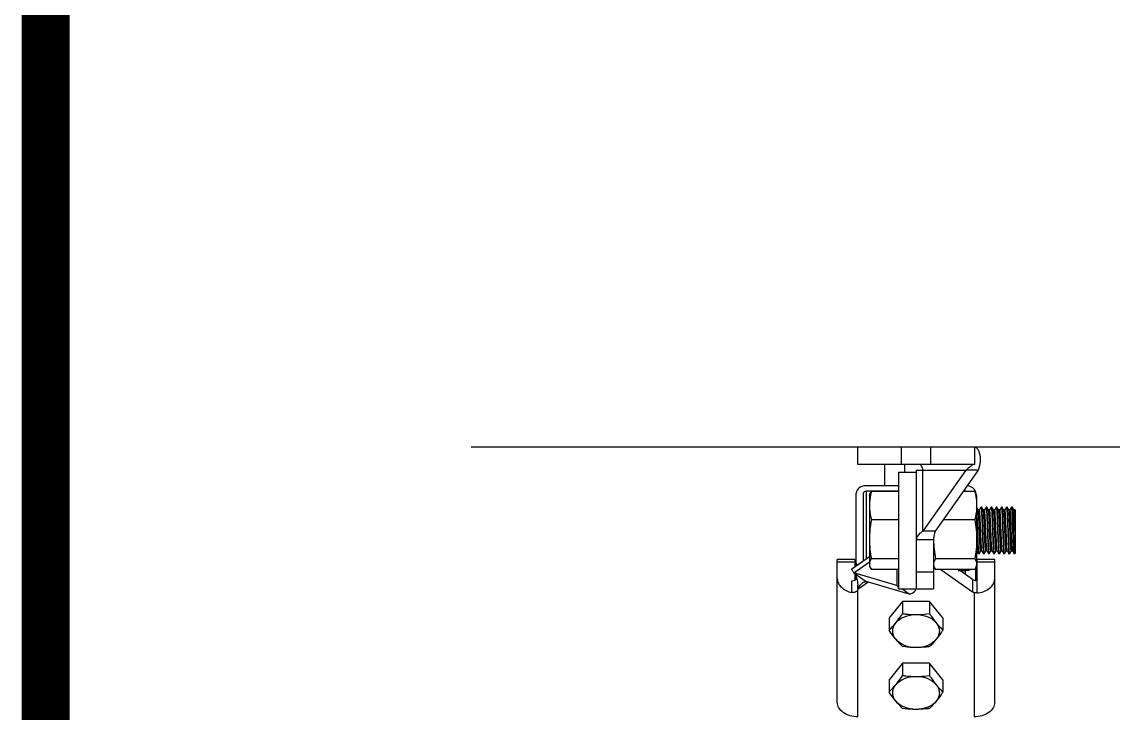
# Model space of a CAD drawing. Extents: x -427546 to -314919, y 698702 to 968782.
# Drawn here: x -421385 to -418666, y 904678 to 906398 of the extents above; entities that cross this region are included whole.
import ezdxf

# ---------------------------------------------------------------- set-up
doc = ezdxf.new("R2010")
doc.units = 0
doc.header["$LTSCALE"] = 1000
doc.header["$MEASUREMENT"] = 0
doc.layers.get('0').update_dxf_attribs({"linetype": 'CONTINUOUS'})
doc.layers.add('BZ', color=2, linetype='CONTINUOUS')
doc.layers.add('图框', color=66, linetype='CONTINUOUS')

msp = doc.modelspace()

# ---------------------------------------------------------------- linework, layer by layer
at = {"linetype": 'CONTINUOUS'}
for p, q in [((-419302.7, 905296.8), (-419302.7, 905340.4)), ((-419302.7, 905340.4), (-419012.3, 905340.4)), ((-419193.8, 905296.8), (-419193.8, 905340.4)), ((-419121.2, 905340.4), (-419121.2, 905296.8)), ((-419012.3, 905340.4), (-419012.3, 905296.8)), ((-419012.3, 905296.8), (-419302.7, 905296.8)), ((-419236.4, 905296.8), (-419236.4, 905243.6)), ((-419186.1, 905296.8), (-419186.1, 905277.8)), ((-419157.5, 905282.3), (-419157.5, 904987.4)), ((-419157.5, 905282.3), (-419033.6, 905282.3)), ((-419033.6, 905282.3), (-419140.5, 905131.1)), ((-419140.5, 905131.1), (-419140.5, 905282.3)), ((-419002.8, 905282.3), (-419109.7, 905131.1)), ((-419002.8, 905282.3), (-419033.6, 905282.3)), ((-419201.1, 905277.8), (-419201.1, 904987.4)), ((-419201.1, 905277.8), (-419157.5, 905277.8)), ((-419306.4, 905044.5), (-419306.4, 905225.6)), ((-419288.2, 905057.3), (-419288.2, 905225.6)), ((-419201.1, 905243.6), (-419281, 905243.6)), ((-419281, 905062.4), (-419281, 905230.8)), ((-419281, 905230.8), (-419201.1, 905230.8)), ((-419201.1, 905229.8), (-419268.8, 905229.8)), ((-419011.4, 905229.8), (-419039.9, 905229.8)), ((-419039.2, 905230.8), (-419034.1, 905230.8)), ((-419034.1, 905229.8), (-419034.1, 905230.8)), ((-419273.7, 905219.7), (-419272.5, 905222.9)), ((-419273.7, 905219.7), (-419273.7, 905045.5)), ((-419007.7, 905222.9), (-419006.5, 905219.7)), ((-419006.5, 905219.7), (-419006.5, 905045.5)), ((-419002.8, 905183.8), (-419006.5, 905190.3)), ((-419002.7, 905183.7), (-419002.8, 905183.8)), ((-418999.7, 905183.8), (-419002.8, 905183.8)), ((-419002.6, 905183.4), (-419002.7, 905183.7)), ((-418995.8, 905190.6), (-418999.8, 905183.8)), ((-418995.8, 905190.6), (-418995.7, 905190.7)), ((-418994.1, 905190.7), (-418995.7, 905190.7)), ((-418994, 905190.6), (-418994.1, 905190.7)), ((-418990.1, 905183.8), (-418994, 905190.6)), ((-418990, 905183.7), (-418990.1, 905183.8)), ((-418987, 905183.8), (-418990.1, 905183.8)), ((-418983.1, 905190.6), (-418987.1, 905183.8)), ((-418983.1, 905190.6), (-418983, 905190.7)), ((-418981.4, 905190.7), (-418983, 905190.7)), ((-418981.3, 905190.6), (-418981.4, 905190.7)), ((-418977.4, 905183.8), (-418981.3, 905190.6)), ((-418977.3, 905183.7), (-418977.4, 905183.8)), ((-418974.3, 905183.8), (-418977.4, 905183.8)), ((-418970.4, 905190.6), (-418974.3, 905183.8)), ((-418970.4, 905190.6), (-418970.3, 905190.7)), ((-418968.7, 905190.7), (-418970.3, 905190.7)), ((-418968.6, 905190.6), (-418968.7, 905190.7)), ((-418964.7, 905183.8), (-418968.6, 905190.6)), ((-418964.6, 905183.7), (-418964.7, 905183.8)), ((-418961.6, 905183.8), (-418964.7, 905183.8)), ((-418964.6, 905183.6), (-418964.6, 905183.7)), ((-418957.7, 905190.6), (-418961.6, 905183.8)), ((-418957.7, 905190.6), (-418957.6, 905190.7)), ((-418956, 905190.7), (-418957.6, 905190.7)), ((-418955.9, 905190.6), (-418956, 905190.7)), ((-418952, 905183.8), (-418955.9, 905190.6)), ((-418951.9, 905183.7), (-418952, 905183.8)), ((-418948.9, 905183.8), (-418952, 905183.8)), ((-418945, 905190.6), (-418948.9, 905183.8)), ((-418945, 905190.6), (-418944.9, 905190.7)), ((-418943.3, 905190.7), (-418944.9, 905190.7)), ((-418943.2, 905190.6), (-418943.3, 905190.7)), ((-418939.3, 905183.8), (-418943.2, 905190.6)), ((-418939.2, 905183.7), (-418939.3, 905183.8)), ((-418936.2, 905183.8), (-418939.3, 905183.8)), ((-418932.3, 905190.6), (-418936.2, 905183.8)), ((-418932.3, 905190.6), (-418932.2, 905190.7)), ((-418930.6, 905190.7), (-418932.2, 905190.7)), ((-418930.5, 905190.6), (-418930.6, 905190.7)), ((-418926.6, 905183.8), (-418930.5, 905190.6)), ((-418926.5, 905183.7), (-418926.6, 905183.8)), ((-418923.5, 905183.8), (-418926.6, 905183.8)), ((-418919.6, 905190.6), (-418923.5, 905183.8)), ((-418919.5, 905190.7), (-418919.6, 905190.6)), ((-418917.9, 905190.7), (-418919.5, 905190.7)), ((-418917.9, 905190.7), (-418917.8, 905190.6)), ((-418913.9, 905183.8), (-418917.8, 905190.6)), ((-418917.8, 905190.6), (-418917.7, 905190.5)), ((-418913.8, 905183.7), (-418913.9, 905183.8)), ((-418910.8, 905183.8), (-418913.9, 905183.8)), ((-418910.7, 905184), (-418910.8, 905183.8)), ((-418910.7, 905183.8), (-418910.8, 905183.8)), ((-418910.7, 905184), (-418910.7, 905075.9)), ((-419201.1, 905158.6), (-419268.8, 905158.6)), ((-419011.4, 905158.6), (-419090.2, 905158.6)), ((-419109.7, 905131.1), (-419140.5, 905131.1)), ((-419114, 905108.8), (-419157.5, 905108.8)), ((-419114, 905108.8), (-419114, 904987.4)), ((-419317.1, 905036.9), (-419273.7, 905067.6)), ((-419006.5, 905081.4), (-419006.1, 905081.4)), ((-419006.2, 905081.5), (-419006.1, 905081.4)), ((-419006.1, 905081.4), (-419002.2, 905074.6)), ((-419002.2, 905074.6), (-419002.1, 905074.5)), ((-419000.5, 905074.5), (-419002.1, 905074.5)), ((-419000.4, 905074.6), (-419000.5, 905074.5)), ((-419000.4, 905074.6), (-418996.5, 905081.4)), ((-418996.5, 905081.4), (-418993.4, 905081.4)), ((-418993.5, 905081.5), (-418993.6, 905081.7)), ((-418993.5, 905081.5), (-418993.4, 905081.4)), ((-418993.4, 905081.4), (-418989.5, 905074.6)), ((-418989.5, 905074.6), (-418989.4, 905074.5)), ((-418987.8, 905074.5), (-418989.4, 905074.5)), ((-418987.7, 905074.6), (-418987.8, 905074.5)), ((-418987.7, 905074.6), (-418983.8, 905081.4)), ((-418983.8, 905081.4), (-418980.7, 905081.4)), ((-418980.8, 905081.5), (-418980.7, 905081.4)), ((-418980.7, 905081.4), (-418976.8, 905074.6)), ((-418976.8, 905074.6), (-418976.7, 905074.5)), ((-418975.1, 905074.5), (-418976.7, 905074.5)), ((-418975, 905074.6), (-418975.1, 905074.5)), ((-418975, 905074.6), (-418971.1, 905081.4)), ((-418971.1, 905081.4), (-418968, 905081.4)), ((-418968.1, 905081.5), (-418968, 905081.4)), ((-418968, 905081.4), (-418964.1, 905074.6)), ((-418964.1, 905074.6), (-418964, 905074.5)), ((-418962.4, 905074.5), (-418964, 905074.5)), ((-418962.3, 905074.6), (-418962.4, 905074.5)), ((-418962.3, 905074.6), (-418958.4, 905081.4)), ((-418958.4, 905081.4), (-418955.3, 905081.4)), ((-418955.4, 905081.5), (-418955.3, 905081.4)), ((-418955.3, 905081.4), (-418951.4, 905074.6)), ((-418951.4, 905074.6), (-418951.3, 905074.5)), ((-418949.7, 905074.5), (-418951.3, 905074.5)), ((-418949.5, 905074.6), (-418949.7, 905074.5)), ((-418949.5, 905074.6), (-418945.7, 905081.4)), ((-418945.7, 905081.4), (-418942.6, 905081.4)), ((-418942.7, 905081.5), (-418942.6, 905081.4)), ((-418942.6, 905081.4), (-418938.7, 905074.6)), ((-418938.7, 905074.6), (-418938.5, 905074.5)), ((-418937, 905074.5), (-418938.5, 905074.5)), ((-418936.8, 905074.6), (-418937, 905074.5)), ((-418936.8, 905074.6), (-418933, 905081.4)), ((-418933, 905081.4), (-418929.9, 905081.4)), ((-418930, 905081.5), (-418930.3, 905083.1)), ((-418930, 905081.5), (-418929.9, 905081.4)), ((-418929.9, 905081.4), (-418926, 905074.6)), ((-418926, 905074.6), (-418925.8, 905074.5)), ((-418924.3, 905074.5), (-418925.8, 905074.5)), ((-418924.1, 905074.6), (-418924.3, 905074.5)), ((-418924.1, 905074.6), (-418920.2, 905081.4)), ((-418920.3, 905081.4), (-418917.2, 905081.4)), ((-418917.3, 905081.5), (-418917.2, 905081.4)), ((-418917.2, 905081.4), (-418913.3, 905074.6)), ((-418911.6, 905074.5), (-418913.1, 905074.5)), ((-418911.6, 905074.5), (-418911.4, 905074.6)), ((-418911.4, 905074.6), (-418910.7, 905075.9)), ((-419353.6, 904704.6), (-419353.6, 905060)), ((-419310, 905060), (-419353.6, 905060)), ((-419310, 905053.7), (-419353.6, 905053.7)), ((-419312.3, 905027.2), (-419273.7, 905054.5)), ((-419310, 905060), (-419310, 905041.9)), ((-419273.7, 905045.5), (-419272.5, 905042.3)), ((-419201.1, 905061.5), (-419268.8, 905061.5)), ((-419201.1, 905035.4), (-419268.8, 905035.4)), ((-419205.4, 905035.4), (-419205.4, 904995.9)), ((-419114, 905045.5), (-419112.8, 905042.3)), ((-419011.4, 905061.5), (-419109.1, 905061.5)), ((-419011.4, 905035.4), (-419109.1, 905035.4)), ((-419095.5, 905035.4), (-419016.6, 904979.7)), ((-419016.6, 905010.5), (-419051.9, 905035.4)), ((-419008.7, 905008.4), (-419008.7, 905040)), ((-419007.7, 905042.3), (-419006.5, 905045.5)), ((-419005.1, 905012.6), (-419005.1, 905060)), ((-418961.5, 905060), (-419005.1, 905060)), ((-418961.5, 905053.7), (-419005.1, 905053.7)), ((-418961.5, 904704.6), (-418961.5, 905060)), ((-419312.3, 905027.2), (-419281.5, 905005.5)), ((-419205.4, 904995.9), (-419312.3, 905027.2)), ((-419310, 905025.6), (-419310, 905012.6)), ((-419309.7, 905025.4), (-419308.6, 905023.1)), ((-419308.6, 905023.1), (-419306.4, 905017.3)), ((-419306.4, 905011), (-419306.4, 905017.4)), ((-419306.4, 905017.3), (-419304.4, 905010.1)), ((-419304.4, 905010.1), (-419303.1, 905001.9)), ((-419157.5, 905029.9), (-419114, 905029.9)), ((-419052.3, 905033.1), (-419034.1, 905033.1)), ((-419034.1, 905022.9), (-419034.1, 905033.1)), ((-419016.6, 905010.5), (-419016.6, 904979.7)), ((-419006.3, 905009.7), (-419006.3, 904976.9)), ((-419317.2, 904978.1), (-419317.2, 905007.5)), ((-419303.1, 905001.9), (-419302.8, 904996)), ((-419302.8, 904986.2), (-419277.2, 905004.2)), ((-419302.8, 904668.6), (-419302.8, 904996)), ((-419174.6, 904974.1), (-419281.5, 905005.5)), ((-419201.1, 904987.4), (-419114, 904987.4)), ((-419174.6, 904974.1), (-419193.3, 904987.4)), ((-419191.1, 904956.1), (-419224.6, 904915)), ((-419191.1, 904956.1), (-419191.1, 904925.6)), ((-419124, 904956.1), (-419191.1, 904956.1)), ((-419124, 904956.1), (-419124, 904925.6)), ((-419090.5, 904915), (-419124, 904956.1)), ((-419012.4, 904977.6), (-419012.4, 904668.6)), ((-419224.6, 904915), (-419224.6, 904884.5)), ((-419090.5, 904915), (-419090.5, 904884.5)), ((-419191.1, 904802.1), (-419224.6, 904761)), ((-419191.1, 904802.1), (-419191.1, 904771.6)), ((-419124, 904802.1), (-419191.1, 904802.1)), ((-419124, 904802.1), (-419124, 904771.6)), ((-419090.5, 904761), (-419124, 904802.1)), ((-419224.6, 904761), (-419224.6, 904730.5)), ((-419090.5, 904761), (-419090.5, 904730.5))]:
    msp.add_line(p, q, dxfattribs=at)
for centre, radius, start, end in [((-419022.6, 905225.4), 13.9, 17.8946, 22.1691), ((-419258, 905067.8), 67.7, 215.5714, 216.7651), ((-419316, 905023.6), 16, 292.244, 297.8329), ((-419315.6, 905022.8), 15, 297.8753, 299.7704), ((-419370, 905035.1), 209.3, 313.9914, 320.7735), ((-419045.7, 904994), 209.3, 219.2265, 226.0086), ((-419370, 904881.1), 209.3, 313.9914, 320.7735), ((-419045.7, 904840), 209.3, 219.2265, 226.0086)]:
    msp.add_arc(centre, radius, start, end, dxfattribs=at)
for points, knots in [([(-419012.3, 905340.4), (-419005.1, 905340.4), (-418999.1, 905327), (-418997.7, 905314.3), (-418997.9, 905300.2), (-419000.3, 905289.5), (-419002.8, 905282.3)], [0, 0, 0, 0, 0.34128, 0.481725, 0.640517, 1, 1, 1, 1]), ([(-419140.5, 905282.3), (-419140.5, 905285.9), (-419141.9, 905292.5), (-419148, 905296.8), (-419150.8, 905296.8)], [0, 0, 0, 0, 0.55976, 1, 1, 1, 1]), ([(-419024.3, 905289.7), (-419025, 905289.1), (-419028, 905286.6), (-419031.1, 905284.1), (-419033.6, 905282.3)], [0, 0, 0, 0, 0.226541, 1, 1, 1, 1]), ([(-419012.3, 905296.8), (-419014.2, 905296.8), (-419018.7, 905294.6), (-419022.1, 905291.5), (-419024.3, 905289.7)], [0, 0, 0, 0, 0.400704, 1, 1, 1, 1]), ([(-419281, 905243.6), (-419287.2, 905243.6), (-419298.8, 905241.2), (-419306.4, 905230.5), (-419306.4, 905225.6)], [0, 0, 0, 0, 0.559767, 1, 1, 1, 1]), ([(-419268.8, 905229.8), (-419269.6, 905226.9), (-419272.3, 905215.2), (-419273.7, 905203.2), (-419273.7, 905194.2)], [0, 0, 0, 0, 0.252048, 1, 1, 1, 1]), ([(-419272.6, 905222.8), (-419272.4, 905223.4), (-419271.4, 905225.9), (-419270, 905228.1), (-419268.8, 905229.8)], [0, 0, 0, 0, 0.238306, 1, 1, 1, 1]), ([(-419009.7, 905230.6), (-419010.4, 905232.3), (-419015.1, 905239.4), (-419023.9, 905242.7), (-419030.4, 905243.4)], [0, 0, 0, 0, 0.221061, 1, 1, 1, 1]), ([(-419007.7, 905222.8), (-419007.9, 905223.4), (-419008.9, 905225.9), (-419010.3, 905228.1), (-419011.4, 905229.8)], [0, 0, 0, 0, 0.238306, 1, 1, 1, 1]), ([(-419011.4, 905229.8), (-419009.9, 905223.9), (-419007.5, 905212.2), (-419006.5, 905200.2), (-419006.5, 905194.2)], [0, 0, 0, 0, 0.502209, 1, 1, 1, 1]), ([(-419008.7, 905225.6), (-419008.7, 905226.3), (-419008.8, 905227.7), (-419009.2, 905229), (-419009.4, 905229.6)], [0, 0, 0, 0, 0.496614, 1, 1, 1, 1]), ([(-419273.7, 905194.2), (-419273.7, 905191.2), (-419273.3, 905179.2), (-419271, 905167.4), (-419268.8, 905158.6)], [0, 0, 0, 0, 0.248826, 1, 1, 1, 1]), ([(-419006.5, 905194.2), (-419006.5, 905188.2), (-419007.5, 905176.2), (-419009.9, 905164.5), (-419011.4, 905158.6)], [0, 0, 0, 0, 0.497791, 1, 1, 1, 1]), ([(-419002.1, 905091.5), (-419002.5, 905100.7), (-419003.1, 905115.3), (-419003.7, 905135), (-419004.3, 905150.3), (-419004.8, 905164.3), (-419005.3, 905175.9), (-419005.8, 905183.6), (-419006.2, 905188), (-419006.4, 905189.5), (-419006.5, 905190)], [0, 0, 0, 0, 0.280313, 0.441626, 0.601058, 0.746568, 0.867171, 0.953784, 0.982215, 1, 1, 1, 1]), ([(-418996.5, 905081.4), (-418996.6, 905081.4), (-418996.8, 905081.8), (-418996.9, 905082.5), (-418997.1, 905083.6), (-418997.3, 905085.2), (-418997.5, 905087.2), (-418997.8, 905090.6), (-418998.1, 905095.8), (-418998.5, 905103), (-418998.8, 905111.2), (-418999.2, 905120.2), (-418999.6, 905129.7), (-419000, 905139.2), (-419000.3, 905148.5), (-419000.7, 905157.3), (-419001.1, 905165.1), (-419001.5, 905171.8), (-419001.8, 905177.1), (-419002.2, 905180.8), (-419002.4, 905182.8), (-419002.6, 905183.4)], [0, 0, 0, 0, 0.002911, 0.009851, 0.021077, 0.036552, 0.056152, 0.079719, 0.137881, 0.208992, 0.29053, 0.379595, 0.473019, 0.567477, 0.659607, 0.74613, 0.82397, 0.89036, 0.94295, 0.979899, 1, 1, 1, 1]), ([(-418993.6, 905081.7), (-418993.8, 905082.3), (-418994, 905084.2), (-418994.4, 905087.8), (-418994.7, 905093), (-418995.1, 905099.6), (-418995.5, 905107.5), (-418995.9, 905116.2), (-418996.2, 905125.6), (-418996.6, 905135.2), (-418997, 905144.6), (-418997.4, 905153.7), (-418997.8, 905162), (-418998.1, 905169.3), (-418998.5, 905174.5), (-418998.7, 905178), (-418998.9, 905180), (-418999.1, 905181.6), (-418999.3, 905182.8), (-418999.4, 905183.4), (-418999.6, 905183.8), (-418999.7, 905183.8)], [0, 0, 0, 0, 0.018814, 0.054691, 0.106467, 0.172314, 0.249877, 0.336373, 0.428694, 0.52352, 0.617441, 0.707082, 0.789219, 0.860904, 0.919566, 0.943342, 0.96312, 0.978736, 0.990065, 0.997067, 1, 1, 1, 1]), ([(-418995.7, 905190.7), (-418995.6, 905190.7), (-418995.5, 905190.4), (-418995.4, 905190), (-418995.2, 905189.2), (-418995, 905187.5), (-418994.8, 905184.7), (-418994.5, 905180.6), (-418994.2, 905175.3), (-418993.9, 905169.2), (-418993.6, 905162.3), (-418993.2, 905151.9), (-418992.7, 905138.1), (-418992.2, 905121.6), (-418991.6, 905106), (-418991.2, 905096.1), (-418991, 905091.5)], [0, 0, 0, 0, 0.00218, 0.007156, 0.015174, 0.026244, 0.057342, 0.099842, 0.152844, 0.215209, 0.285592, 0.362474, 0.528996, 0.700446, 0.862075, 1, 1, 1, 1]), ([(-418989.4, 905091.5), (-418989.6, 905096), (-418990, 905105.6), (-418990.6, 905120.7), (-418991.1, 905136.9), (-418991.7, 905152.6), (-418992.1, 905165), (-418992.5, 905173.7), (-418992.8, 905179.1), (-418993.1, 905183.5), (-418993.4, 905186.9), (-418993.7, 905189.1), (-418993.8, 905190.3), (-418994, 905190.6)], [0, 0, 0, 0, 0.134252, 0.291372, 0.458537, 0.622096, 0.768683, 0.831794, 0.886343, 0.931217, 0.965509, 0.98855, 1, 1, 1, 1]), ([(-418983.8, 905081.4), (-418983.9, 905081.4), (-418984.1, 905081.8), (-418984.2, 905082.5), (-418984.4, 905083.7), (-418984.6, 905085.3), (-418984.8, 905087.4), (-418985.1, 905090.9), (-418985.4, 905096.3), (-418985.8, 905103.6), (-418986.2, 905112.1), (-418986.5, 905121.3), (-418986.9, 905130.9), (-418987.3, 905140.6), (-418987.7, 905149.9), (-418988.1, 905158.7), (-418988.5, 905166.5), (-418988.8, 905173), (-418989.2, 905178.1), (-418989.5, 905181.3), (-418989.8, 905183), (-418989.9, 905183.5), (-418990, 905183.7)], [0, 0, 0, 0, 0.002979, 0.01011, 0.021658, 0.037569, 0.057721, 0.081935, 0.141647, 0.214533, 0.297928, 0.388772, 0.483731, 0.57932, 0.672029, 0.758454, 0.835426, 0.900125, 0.95019, 0.983823, 0.99411, 1, 1, 1, 1]), ([(-418980.8, 905081.5), (-418980.9, 905081.7), (-418981, 905082.3), (-418981.3, 905083.9), (-418981.6, 905087.1), (-418982, 905092.2), (-418982.4, 905098.7), (-418982.7, 905106.5), (-418983.1, 905115.3), (-418983.5, 905124.7), (-418983.9, 905134.3), (-418984.3, 905144), (-418984.7, 905153.1), (-418985, 905161.6), (-418985.4, 905169), (-418985.7, 905174.3), (-418986, 905177.9), (-418986.2, 905179.9), (-418986.4, 905181.5), (-418986.6, 905182.7), (-418986.7, 905183.4), (-418986.9, 905183.8), (-418987, 905183.8)], [0, 0, 0, 0, 0.005873, 0.016149, 0.049758, 0.099805, 0.164491, 0.241456, 0.327881, 0.420594, 0.516191, 0.611162, 0.702019, 0.785427, 0.858327, 0.918049, 0.942268, 0.962424, 0.978339, 0.989888, 0.997021, 1, 1, 1, 1]), ([(-418983, 905190.7), (-418982.9, 905190.7), (-418982.8, 905190.4), (-418982.7, 905190), (-418982.5, 905189.2), (-418982.3, 905187.5), (-418982.1, 905184.7), (-418981.8, 905180.6), (-418981.5, 905175.3), (-418981.2, 905169.2), (-418980.9, 905162.3), (-418980.5, 905151.9), (-418980, 905138.1), (-418979.5, 905121.6), (-418978.9, 905106), (-418978.5, 905096.1), (-418978.3, 905091.5)], [0, 0, 0, 0, 0.002174, 0.007143, 0.015154, 0.026218, 0.057307, 0.099799, 0.152794, 0.215155, 0.285537, 0.362422, 0.52895, 0.70041, 0.86206, 1, 1, 1, 1]), ([(-418976.7, 905091.5), (-418976.9, 905096), (-418977.3, 905105.6), (-418977.8, 905120.7), (-418978.4, 905136.9), (-418979, 905152.6), (-418979.4, 905165), (-418979.8, 905173.7), (-418980.1, 905179.1), (-418980.4, 905183.5), (-418980.7, 905186.9), (-418981, 905189.1), (-418981.1, 905190.3), (-418981.3, 905190.6)], [0, 0, 0, 0, 0.134248, 0.291362, 0.458527, 0.622086, 0.768676, 0.831791, 0.886342, 0.931217, 0.965509, 0.988549, 1, 1, 1, 1]), ([(-418971.1, 905081.4), (-418971.2, 905081.4), (-418971.4, 905081.8), (-418971.5, 905082.5), (-418971.7, 905083.7), (-418971.9, 905085.3), (-418972.1, 905087.4), (-418972.4, 905090.9), (-418972.7, 905096.3), (-418973.1, 905103.6), (-418973.5, 905112.1), (-418973.8, 905121.3), (-418974.2, 905130.9), (-418974.6, 905140.6), (-418975, 905149.9), (-418975.4, 905158.7), (-418975.7, 905166.5), (-418976.1, 905173), (-418976.5, 905178.1), (-418976.8, 905181.3), (-418977.1, 905183), (-418977.2, 905183.5), (-418977.3, 905183.7)], [0, 0, 0, 0, 0.002978, 0.01011, 0.021657, 0.037569, 0.057721, 0.081935, 0.141646, 0.214533, 0.297927, 0.388772, 0.483732, 0.579321, 0.67203, 0.758455, 0.835427, 0.900125, 0.95019, 0.983823, 0.994113, 1, 1, 1, 1]), ([(-418968.1, 905081.5), (-418968.2, 905081.7), (-418968.3, 905082.3), (-418968.6, 905083.9), (-418968.9, 905087.1), (-418969.3, 905092.2), (-418969.7, 905098.7), (-418970, 905106.5), (-418970.4, 905115.3), (-418970.8, 905124.7), (-418971.2, 905134.3), (-418971.6, 905144), (-418971.9, 905153.1), (-418972.3, 905161.6), (-418972.7, 905169), (-418973, 905174.3), (-418973.3, 905177.9), (-418973.5, 905179.9), (-418973.7, 905181.5), (-418973.9, 905182.7), (-418974, 905183.4), (-418974.2, 905183.8), (-418974.3, 905183.8)], [0, 0, 0, 0, 0.005876, 0.016149, 0.049759, 0.099805, 0.164492, 0.241457, 0.327882, 0.420595, 0.516191, 0.611162, 0.702019, 0.785427, 0.858326, 0.918049, 0.942268, 0.962424, 0.978338, 0.989888, 0.99702, 1, 1, 1, 1]), ([(-418970.3, 905190.7), (-418970.2, 905190.7), (-418970.1, 905190.4), (-418970, 905190), (-418969.8, 905189.2), (-418969.6, 905187.5), (-418969.4, 905184.7), (-418969.1, 905180.6), (-418968.8, 905175.3), (-418968.5, 905169.2), (-418968.2, 905162.3), (-418967.8, 905151.9), (-418967.3, 905138.1), (-418966.8, 905121.6), (-418966.2, 905106), (-418965.8, 905096.1), (-418965.5, 905091.5)], [0, 0, 0, 0, 0.002175, 0.007145, 0.015158, 0.026223, 0.057313, 0.099807, 0.152805, 0.215171, 0.285555, 0.36244, 0.528965, 0.700426, 0.862068, 1, 1, 1, 1]), ([(-418964, 905091.5), (-418964.2, 905096), (-418964.6, 905105.6), (-418965.1, 905120.7), (-418965.7, 905136.9), (-418966.3, 905152.6), (-418966.7, 905165), (-418967.1, 905173.7), (-418967.4, 905179.1), (-418967.7, 905183.5), (-418968, 905186.9), (-418968.3, 905189.1), (-418968.4, 905190.3), (-418968.6, 905190.6)], [0, 0, 0, 0, 0.134249, 0.291369, 0.458531, 0.622086, 0.768675, 0.831789, 0.886339, 0.931214, 0.965507, 0.988549, 1, 1, 1, 1]), ([(-418958.4, 905081.4), (-418958.5, 905081.4), (-418958.7, 905081.8), (-418958.8, 905082.5), (-418959, 905083.7), (-418959.2, 905085.2), (-418959.4, 905087.3), (-418959.7, 905090.7), (-418960, 905096), (-418960.4, 905103.3), (-418960.7, 905111.6), (-418961.1, 905120.7), (-418961.5, 905130.2), (-418961.9, 905139.8), (-418962.2, 905149.1), (-418962.6, 905157.9), (-418963, 905165.7), (-418963.4, 905172.3), (-418963.7, 905177.6), (-418964.1, 905181.1), (-418964.3, 905183), (-418964.6, 905183.6)], [0, 0, 0, 0, 0.00294, 0.009963, 0.021326, 0.036989, 0.056826, 0.080671, 0.139499, 0.211374, 0.29371, 0.383542, 0.477628, 0.572576, 0.664959, 0.751445, 0.828916, 0.894583, 0.946089, 0.981611, 1, 1, 1, 1]), ([(-418955.5, 905081.8), (-418955.7, 905082.5), (-418955.9, 905084.4), (-418956.3, 905088.2), (-418956.7, 905093.5), (-418957, 905100.2), (-418957.4, 905108.1), (-418957.8, 905116.8), (-418958.2, 905126.1), (-418958.5, 905135.7), (-418958.9, 905145.1), (-418959.3, 905154.1), (-418959.7, 905162.3), (-418960, 905169.4), (-418960.3, 905174.6), (-418960.6, 905178.1), (-418960.8, 905180.1), (-418961, 905181.6), (-418961.2, 905182.8), (-418961.3, 905183.4), (-418961.5, 905183.8), (-418961.6, 905183.8)], [0, 0, 0, 0, 0.020522, 0.05782, 0.110674, 0.177241, 0.25517, 0.341702, 0.433769, 0.528107, 0.621369, 0.710247, 0.791589, 0.862513, 0.920514, 0.944012, 0.963555, 0.978984, 0.990176, 0.997096, 1, 1, 1, 1]), ([(-418957.6, 905190.7), (-418957.5, 905190.7), (-418957.4, 905190.4), (-418957.3, 905190), (-418957.1, 905189.2), (-418956.9, 905187.5), (-418956.7, 905184.7), (-418956.4, 905180.6), (-418956.1, 905175.3), (-418955.8, 905169.2), (-418955.5, 905162.3), (-418955.1, 905151.9), (-418954.6, 905138.1), (-418954.1, 905121.6), (-418953.5, 905106), (-418953.1, 905096.1), (-418952.8, 905091.5)], [0, 0, 0, 0, 0.002179, 0.007154, 0.015171, 0.02624, 0.057337, 0.099835, 0.152836, 0.215199, 0.285581, 0.362463, 0.528986, 0.700438, 0.862072, 1, 1, 1, 1]), ([(-418951.3, 905091.5), (-418951.5, 905096), (-418951.9, 905105.6), (-418952.4, 905120.7), (-418953, 905136.9), (-418953.5, 905152.6), (-418954, 905165), (-418954.4, 905173.7), (-418954.7, 905179.1), (-418955, 905183.5), (-418955.3, 905186.9), (-418955.6, 905189.1), (-418955.7, 905190.3), (-418955.9, 905190.6)], [0, 0, 0, 0, 0.134251, 0.29137, 0.458536, 0.622096, 0.768683, 0.831794, 0.886344, 0.931218, 0.96551, 0.98855, 1, 1, 1, 1]), ([(-418945.7, 905081.4), (-418945.8, 905081.4), (-418946, 905081.8), (-418946.1, 905082.5), (-418946.3, 905083.7), (-418946.5, 905085.3), (-418946.7, 905087.4), (-418947, 905090.9), (-418947.3, 905096.3), (-418947.7, 905103.6), (-418948.1, 905112.1), (-418948.4, 905121.3), (-418948.8, 905130.9), (-418949.2, 905140.6), (-418949.6, 905149.9), (-418950, 905158.7), (-418950.3, 905166.5), (-418950.7, 905173), (-418951.1, 905178.1), (-418951.4, 905181.3), (-418951.7, 905183), (-418951.8, 905183.5), (-418951.9, 905183.7)], [0, 0, 0, 0, 0.002979, 0.01011, 0.021658, 0.037569, 0.057721, 0.081935, 0.141647, 0.214533, 0.297928, 0.388772, 0.483732, 0.57932, 0.672029, 0.758455, 0.835426, 0.900125, 0.95019, 0.983823, 0.994111, 1, 1, 1, 1]), ([(-418942.7, 905081.5), (-418942.8, 905081.7), (-418942.9, 905082.3), (-418943.2, 905083.9), (-418943.5, 905087.1), (-418943.9, 905092.2), (-418944.3, 905098.7), (-418944.6, 905106.5), (-418945, 905115.3), (-418945.4, 905124.7), (-418945.8, 905134.3), (-418946.2, 905144), (-418946.5, 905153.1), (-418946.9, 905161.6), (-418947.3, 905169), (-418947.6, 905174.3), (-418947.9, 905177.9), (-418948.1, 905179.9), (-418948.3, 905181.5), (-418948.5, 905182.7), (-418948.6, 905183.4), (-418948.8, 905183.8), (-418948.9, 905183.8)], [0, 0, 0, 0, 0.005874, 0.016149, 0.049759, 0.099805, 0.164491, 0.241457, 0.327881, 0.420594, 0.516191, 0.611162, 0.702019, 0.785427, 0.858327, 0.918049, 0.942268, 0.962424, 0.978338, 0.989888, 0.997021, 1, 1, 1, 1]), ([(-418944.9, 905190.7), (-418944.8, 905190.7), (-418944.7, 905190.4), (-418944.6, 905190), (-418944.4, 905189.2), (-418944.2, 905187.5), (-418944, 905184.7), (-418943.7, 905180.6), (-418943.4, 905175.3), (-418943.1, 905169.2), (-418942.8, 905162.3), (-418942.4, 905151.9), (-418941.9, 905138.1), (-418941.3, 905121.6), (-418940.8, 905106), (-418940.4, 905096.1), (-418940.1, 905091.5)], [0, 0, 0, 0, 0.002173, 0.00714, 0.01515, 0.026213, 0.0573, 0.09979, 0.152784, 0.215145, 0.285528, 0.362414, 0.528942, 0.700406, 0.862059, 1, 1, 1, 1]), ([(-418938.6, 905091.5), (-418938.8, 905096), (-418939.2, 905105.6), (-418939.7, 905120.7), (-418940.3, 905136.9), (-418940.8, 905152.6), (-418941.3, 905165), (-418941.7, 905173.7), (-418942, 905179.1), (-418942.3, 905183.5), (-418942.5, 905186.9), (-418942.9, 905189.1), (-418943, 905190.3), (-418943.2, 905190.6)], [0, 0, 0, 0, 0.134247, 0.291362, 0.458526, 0.622082, 0.768672, 0.831787, 0.88634, 0.931215, 0.965508, 0.988549, 1, 1, 1, 1]), ([(-418933.5, 905083.1), (-418933.9, 905085.6), (-418934.4, 905092.3), (-418935, 905104.5), (-418935.7, 905120.1), (-418936.4, 905137.2), (-418936.9, 905151.5), (-418937.4, 905162.1), (-418937.8, 905168.9), (-418938.1, 905174.5), (-418938.4, 905178.9), (-418938.7, 905181.6), (-418939, 905183), (-418939.1, 905183.5), (-418939.2, 905183.7)], [0, 0, 0, 0, 0.074943, 0.200842, 0.362373, 0.539776, 0.711331, 0.788253, 0.85604, 0.912609, 0.95623, 0.985597, 0.994677, 1, 1, 1, 1]), ([(-418930.3, 905083.1), (-418930.7, 905085.7), (-418931.2, 905092.7), (-418931.9, 905105.2), (-418932.6, 905121.3), (-418933.1, 905136.1), (-418933.6, 905148), (-418934, 905156.4), (-418934.3, 905164), (-418934.7, 905170.6), (-418935, 905176), (-418935.3, 905179.7), (-418935.6, 905181.8), (-418935.8, 905182.9), (-418935.9, 905183.4), (-418936.1, 905183.8), (-418936.2, 905183.8)], [0, 0, 0, 0, 0.077318, 0.207666, 0.3744, 0.556123, 0.645307, 0.729501, 0.805982, 0.872279, 0.926255, 0.966184, 0.980475, 0.990844, 0.997262, 1, 1, 1, 1]), ([(-418932.2, 905190.7), (-418932.1, 905190.7), (-418932, 905190.4), (-418931.9, 905190), (-418931.7, 905189.2), (-418931.5, 905187.5), (-418931.3, 905184.7), (-418931, 905180.6), (-418930.7, 905175.3), (-418930.4, 905169.2), (-418930.1, 905162.3), (-418929.7, 905151.9), (-418929.2, 905138.1), (-418928.6, 905121.6), (-418928.1, 905106), (-418927.7, 905096.1), (-418927.4, 905091.5)], [0, 0, 0, 0, 0.002177, 0.007149, 0.015163, 0.02623, 0.057323, 0.099818, 0.152818, 0.215183, 0.285568, 0.362452, 0.528976, 0.700434, 0.862071, 1, 1, 1, 1]), ([(-418925.8, 905091.5), (-418926.1, 905096), (-418926.5, 905105.6), (-418927, 905120.7), (-418927.6, 905136.9), (-418928.1, 905152.6), (-418928.6, 905165), (-418929, 905173.7), (-418929.3, 905179.1), (-418929.6, 905183.5), (-418929.8, 905186.9), (-418930.1, 905189.1), (-418930.3, 905190.3), (-418930.5, 905190.6)], [0, 0, 0, 0, 0.134252, 0.291372, 0.458534, 0.62209, 0.768678, 0.831791, 0.88634, 0.931215, 0.965508, 0.988549, 1, 1, 1, 1]), ([(-418920.3, 905081.4), (-418920.4, 905081.4), (-418920.6, 905081.8), (-418920.7, 905082.5), (-418920.9, 905083.7), (-418921.1, 905085.3), (-418921.3, 905087.4), (-418921.6, 905090.9), (-418921.9, 905096.3), (-418922.3, 905103.6), (-418922.6, 905112.1), (-418923, 905121.3), (-418923.4, 905130.9), (-418923.8, 905140.6), (-418924.2, 905149.9), (-418924.5, 905158.7), (-418924.9, 905166.5), (-418925.3, 905173), (-418925.7, 905178.1), (-418926, 905181.3), (-418926.3, 905183), (-418926.4, 905183.5), (-418926.5, 905183.7)], [0, 0, 0, 0, 0.002979, 0.01011, 0.021658, 0.037569, 0.057721, 0.081935, 0.141647, 0.214533, 0.297928, 0.388772, 0.483731, 0.57932, 0.672029, 0.758454, 0.835426, 0.900125, 0.95019, 0.983823, 0.99411, 1, 1, 1, 1]), ([(-418917.3, 905081.5), (-418917.4, 905081.7), (-418917.5, 905082.3), (-418917.8, 905083.9), (-418918.1, 905087.1), (-418918.5, 905092.2), (-418918.8, 905098.7), (-418919.2, 905106.5), (-418919.6, 905115.3), (-418920, 905124.7), (-418920.4, 905134.3), (-418920.7, 905144), (-418921.1, 905153.1), (-418921.5, 905161.6), (-418921.9, 905169), (-418922.2, 905174.3), (-418922.5, 905177.9), (-418922.7, 905179.9), (-418922.9, 905181.5), (-418923.1, 905182.7), (-418923.2, 905183.4), (-418923.4, 905183.8), (-418923.5, 905183.8)], [0, 0, 0, 0, 0.005876, 0.016149, 0.049759, 0.099805, 0.164492, 0.241457, 0.327882, 0.420595, 0.516192, 0.611162, 0.702019, 0.785427, 0.858326, 0.918049, 0.942268, 0.962424, 0.978338, 0.989888, 0.99702, 1, 1, 1, 1]), ([(-418913.3, 905074.6), (-418913.4, 905074.8), (-418913.5, 905075.4), (-418913.7, 905076.5), (-418913.9, 905078.2), (-418914.2, 905081.4), (-418914.5, 905086.5), (-418914.9, 905093.9), (-418915.2, 905102.7), (-418915.6, 905112.7), (-418916, 905123.3), (-418916.4, 905134.3), (-418916.8, 905145.3), (-418917.1, 905155.8), (-418917.5, 905165.4), (-418917.9, 905173.8), (-418918.2, 905179.9), (-418918.5, 905183.9), (-418918.7, 905186.3), (-418918.9, 905188.1), (-418919.1, 905189.5), (-418919.2, 905190.2), (-418919.4, 905190.7), (-418919.5, 905190.7)], [0, 0, 0, 0, 0.005461, 0.015369, 0.029712, 0.048378, 0.097984, 0.162392, 0.239234, 0.32568, 0.418537, 0.514379, 0.609666, 0.700878, 0.784648, 0.857887, 0.917894, 0.942228, 0.962473, 0.978452, 0.990029, 0.997146, 1, 1, 1, 1]), ([(-418917.7, 905190.5), (-418917.6, 905190.3), (-418917.5, 905189.6), (-418917.2, 905187.6), (-418916.9, 905183.9), (-418916.5, 905178), (-418916.2, 905170.6), (-418915.8, 905161.7), (-418915.4, 905151.8), (-418915, 905141.1), (-418914.6, 905130.2), (-418914.3, 905119.4), (-418913.9, 905109), (-418913.5, 905099.5), (-418913.1, 905091.2), (-418912.8, 905085.2), (-418912.5, 905081.2), (-418912.3, 905078.9), (-418912.2, 905077.1), (-418912, 905075.7), (-418911.8, 905075), (-418911.7, 905074.5), (-418911.6, 905074.5)], [0, 0, 0, 0, 0.006475, 0.017345, 0.052019, 0.102898, 0.168161, 0.245445, 0.331943, 0.424513, 0.519786, 0.6143, 0.704615, 0.787448, 0.85979, 0.919015, 0.943021, 0.962988, 0.978745, 0.990161, 0.99718, 1, 1, 1, 1]), ([(-418910.7, 905131.1), (-418911, 905137.5), (-418911.3, 905146.9), (-418911.8, 905158.8), (-418912.2, 905166.6), (-418912.6, 905173.1), (-418913, 905178.1), (-418913.3, 905181.3), (-418913.6, 905183), (-418913.7, 905183.5), (-418913.8, 905183.7)], [0, 0, 0, 0, 0.365048, 0.532447, 0.681469, 0.806694, 0.90358, 0.968671, 0.988591, 1, 1, 1, 1]), ([(-419006.5, 905167.2), (-419006.3, 905161.1), (-419005.3, 905135.8), (-419004.6, 905110.6), (-419003.7, 905091.5)], [0, 0, 0, 0, 0.243471, 1, 1, 1, 1]), ([(-419140.5, 905131.1), (-419143, 905129.3), (-419150.5, 905123.8), (-419157.5, 905115.2), (-419157.5, 905108.8)], [0, 0, 0, 0, 0.32007, 1, 1, 1, 1]), ([(-419109.7, 905131.1), (-419110.4, 905129.2), (-419112.8, 905122), (-419114, 905114.4), (-419114, 905108.8)], [0, 0, 0, 0, 0.257441, 1, 1, 1, 1]), ([(-419003.7, 905091.5), (-419003.6, 905089.3), (-419003.3, 905085.3), (-419003, 905080.7), (-419002.8, 905077.9), (-419002.6, 905076.4), (-419002.4, 905075.3), (-419002.3, 905074.8), (-419002.2, 905074.6)], [0, 0, 0, 0, 0.396699, 0.701381, 0.816026, 0.904317, 0.965635, 1, 1, 1, 1]), ([(-419000.5, 905074.5), (-419000.6, 905074.5), (-419000.8, 905075), (-419000.9, 905075.8), (-419001.1, 905077.2), (-419001.3, 905079.1), (-419001.5, 905081.6), (-419001.8, 905085.7), (-419002, 905089.1), (-419002.1, 905091.5)], [0, 0, 0, 0, 0.020032, 0.070193, 0.151802, 0.264388, 0.406949, 0.578205, 1, 1, 1, 1]), ([(-418991, 905091.5), (-418990.8, 905089.3), (-418990.6, 905085.3), (-418990.3, 905080.7), (-418990.1, 905077.9), (-418989.9, 905076.4), (-418989.7, 905075.3), (-418989.6, 905074.8), (-418989.5, 905074.6)], [0, 0, 0, 0, 0.396703, 0.701378, 0.816024, 0.904313, 0.965634, 1, 1, 1, 1]), ([(-418987.8, 905074.5), (-418987.9, 905074.5), (-418988.1, 905075), (-418988.2, 905075.8), (-418988.4, 905077.2), (-418988.6, 905079.1), (-418988.8, 905081.6), (-418989.1, 905085.7), (-418989.3, 905089.1), (-418989.4, 905091.5)], [0, 0, 0, 0, 0.019992, 0.070121, 0.15171, 0.264292, 0.406859, 0.578131, 1, 1, 1, 1]), ([(-418978.3, 905091.5), (-418978.1, 905089.3), (-418977.9, 905085.3), (-418977.6, 905080.7), (-418977.4, 905077.9), (-418977.2, 905076.4), (-418977, 905075.3), (-418976.9, 905074.8), (-418976.8, 905074.6)], [0, 0, 0, 0, 0.396697, 0.701376, 0.816023, 0.904315, 0.965634, 1, 1, 1, 1]), ([(-418975.1, 905074.5), (-418975.2, 905074.5), (-418975.4, 905075), (-418975.5, 905075.8), (-418975.7, 905077.2), (-418975.9, 905079.1), (-418976.1, 905081.6), (-418976.4, 905085.7), (-418976.5, 905089.1), (-418976.7, 905091.5)], [0, 0, 0, 0, 0.020046, 0.070224, 0.151839, 0.264427, 0.406984, 0.57823, 1, 1, 1, 1]), ([(-418965.5, 905091.5), (-418965.4, 905089.3), (-418965.2, 905085.3), (-418964.9, 905080.7), (-418964.7, 905077.9), (-418964.5, 905076.4), (-418964.3, 905075.3), (-418964.2, 905074.8), (-418964.1, 905074.6)], [0, 0, 0, 0, 0.3967, 0.70138, 0.816026, 0.904316, 0.965635, 1, 1, 1, 1]), ([(-418962.4, 905074.5), (-418962.5, 905074.5), (-418962.6, 905075), (-418962.8, 905075.8), (-418963, 905077.2), (-418963.2, 905079.1), (-418963.4, 905081.6), (-418963.7, 905085.7), (-418963.8, 905089.1), (-418964, 905091.5)], [0, 0, 0, 0, 0.020019, 0.070169, 0.151771, 0.264355, 0.406918, 0.57818, 1, 1, 1, 1]), ([(-418952.8, 905091.5), (-418952.7, 905089.3), (-418952.5, 905085.3), (-418952.2, 905080.7), (-418951.9, 905077.9), (-418951.8, 905076.4), (-418951.6, 905075.3), (-418951.5, 905074.8), (-418951.4, 905074.6)], [0, 0, 0, 0, 0.396702, 0.701375, 0.816022, 0.904313, 0.965635, 1, 1, 1, 1]), ([(-418949.7, 905074.5), (-418949.8, 905074.5), (-418949.9, 905075), (-418950.1, 905075.8), (-418950.3, 905077.2), (-418950.5, 905079.1), (-418950.7, 905081.6), (-418951, 905085.7), (-418951.1, 905089.1), (-418951.3, 905091.5)], [0, 0, 0, 0, 0.020003, 0.070142, 0.151736, 0.26432, 0.406884, 0.578149, 1, 1, 1, 1]), ([(-418940.1, 905091.5), (-418940, 905089.3), (-418939.8, 905085.3), (-418939.5, 905080.7), (-418939.2, 905077.9), (-418939.1, 905076.4), (-418938.9, 905075.3), (-418938.8, 905074.8), (-418938.7, 905074.6)], [0, 0, 0, 0, 0.396699, 0.701381, 0.816026, 0.904317, 0.965635, 1, 1, 1, 1]), ([(-418937.5, 905076.4), (-418937.7, 905078.4), (-418938.1, 905083.4), (-418938.4, 905088.4), (-418938.6, 905091.5)], [0, 0, 0, 0, 0.384851, 1, 1, 1, 1]), ([(-418927.4, 905091.5), (-418927.3, 905088.4), (-418927, 905083.4), (-418926.6, 905078.4), (-418926.4, 905076.4)], [0, 0, 0, 0, 0.615149, 1, 1, 1, 1]), ([(-418924.3, 905074.5), (-418924.4, 905074.5), (-418924.5, 905075), (-418924.7, 905075.8), (-418924.9, 905077.2), (-418925.1, 905079.1), (-418925.3, 905081.6), (-418925.5, 905085.7), (-418925.7, 905089.1), (-418925.8, 905091.5)], [0, 0, 0, 0, 0.020006, 0.070146, 0.151741, 0.264322, 0.406888, 0.578156, 1, 1, 1, 1]), ([(-419006.2, 905081.5), (-419006.2, 905081.6), (-419006.4, 905082), (-419006.5, 905082.5), (-419006.5, 905082.9)], [0, 0, 0, 0, 0.15445, 1, 1, 1, 1]), ([(-418937, 905074.5), (-418937, 905074.5), (-418937.1, 905074.7), (-418937.3, 905075.3), (-418937.4, 905076), (-418937.5, 905076.4)], [0, 0, 0, 0, 0.088107, 0.278317, 1, 1, 1, 1]), ([(-418933, 905081.4), (-418933.2, 905081.4), (-418933.3, 905082.2), (-418933.5, 905082.7), (-418933.5, 905083.1)], [0, 0, 0, 0, 0.278506, 1, 1, 1, 1]), ([(-418926.4, 905076.4), (-418926.3, 905076), (-418926.2, 905075.4), (-418926.1, 905074.8), (-418926, 905074.6)], [0, 0, 0, 0, 0.645687, 1, 1, 1, 1]), ([(-418913.1, 905074.5), (-418913.2, 905074.5), (-418913.2, 905074.6), (-418913.2, 905074.6), (-418913.3, 905074.6)], [0, 0, 0, 0, 0.399347, 1, 1, 1, 1]), ([(-419313.1, 905028.4), (-419314.5, 905030.2), (-419316.1, 905032.8), (-419317.3, 905035.6), (-419317.4, 905036.7), (-419317.1, 905036.9)], [0, 0, 0, 0, 0.718432, 0.910505, 1, 1, 1, 1]), ([(-419268.8, 905061.5), (-419270.2, 905059.5), (-419272.7, 905055.4), (-419273.7, 905050.7), (-419273.7, 905048.5)], [0, 0, 0, 0, 0.526507, 1, 1, 1, 1]), ([(-419273.7, 905048.5), (-419273.7, 905046.9), (-419273.4, 905044.9), (-419272.8, 905042.9), (-419272.6, 905042.4)], [0, 0, 0, 0, 0.743021, 1, 1, 1, 1]), ([(-419272.6, 905042.4), (-419272.4, 905041.8), (-419271.4, 905039.4), (-419270, 905037.1), (-419268.8, 905035.4)], [0, 0, 0, 0, 0.238306, 1, 1, 1, 1]), ([(-419109.1, 905061.5), (-419110.5, 905059.5), (-419112.9, 905055.4), (-419114, 905050.7), (-419114, 905048.5)], [0, 0, 0, 0, 0.526507, 1, 1, 1, 1]), ([(-419114, 905048.5), (-419114, 905048), (-419113.9, 905045.9), (-419113.4, 905043.9), (-419112.9, 905042.4)], [0, 0, 0, 0, 0.24568, 1, 1, 1, 1]), ([(-419112.9, 905042.4), (-419112.6, 905041.8), (-419111.6, 905039.4), (-419110.2, 905037.1), (-419109.1, 905035.4)], [0, 0, 0, 0, 0.238306, 1, 1, 1, 1]), ([(-419011.4, 905061.5), (-419010, 905059.5), (-419007.6, 905055.4), (-419006.5, 905050.7), (-419006.5, 905048.5)], [0, 0, 0, 0, 0.526507, 1, 1, 1, 1]), ([(-419007.7, 905042.4), (-419007.9, 905041.8), (-419008.9, 905039.4), (-419010.3, 905037.1), (-419011.4, 905035.4)], [0, 0, 0, 0, 0.238306, 1, 1, 1, 1]), ([(-419006.5, 905048.5), (-419006.5, 905048), (-419006.6, 905045.9), (-419007.1, 905043.9), (-419007.7, 905042.4)], [0, 0, 0, 0, 0.24568, 1, 1, 1, 1]), ([(-419353.6, 905012.6), (-419353.6, 905008.7), (-419351.6, 905000.5), (-419343.6, 904990.2), (-419331.7, 904982.3), (-419322.3, 904979.2), (-419317.2, 904978.1)], [0, 0, 0, 0, 0.215862, 0.450689, 0.713102, 1, 1, 1, 1]), ([(-419006.3, 904976.9), (-419000.4, 904977.4), (-418989, 904979.8), (-418974.3, 904987.6), (-418964.1, 904998.8), (-418961.5, 905008.2), (-418961.5, 905012.6)], [0, 0, 0, 0, 0.28821, 0.553531, 0.788229, 1, 1, 1, 1]), ([(-419302.8, 904986.2), (-419303, 904983.5), (-419307.4, 904977.9), (-419314, 904977.5), (-419317.2, 904978.1)], [0, 0, 0, 0, 0.450677, 1, 1, 1, 1]), ([(-419302.8, 904986.2), (-419302, 904987.8), (-419299.3, 904993.4), (-419295.6, 904998.7), (-419292, 905001.3)], [0, 0, 0, 0, 0.286839, 1, 1, 1, 1]), ([(-419292, 905001.3), (-419291.2, 905001.8), (-419288, 905003.8), (-419284.3, 905004.9), (-419281.5, 905005.5)], [0, 0, 0, 0, 0.236507, 1, 1, 1, 1]), ([(-419201.1, 904987.4), (-419201.1, 904988.1), (-419201.6, 904991.3), (-419203.8, 904993.9), (-419205.4, 904995.9)], [0, 0, 0, 0, 0.20333, 1, 1, 1, 1]), ([(-419174.6, 904974.1), (-419172.1, 904974.7), (-419167.6, 904976.1), (-419161, 904979.6), (-419157.5, 904984.4), (-419157.5, 904987.4)], [0, 0, 0, 0, 0.332264, 0.60543, 1, 1, 1, 1]), ([(-419207.9, 904861.7), (-419210.3, 904864.6), (-419214.2, 904871.1), (-419216.3, 904882.2), (-419214.2, 904893.3), (-419210.3, 904899.8), (-419207.9, 904902.7)], [0, 0, 0, 0, 0.257487, 0.5, 0.742513, 1, 1, 1, 1]), ([(-419207.9, 904902.7), (-419206.4, 904904.5), (-419200.6, 904911.9), (-419195.1, 904919.6), (-419191.1, 904925.6)], [0, 0, 0, 0, 0.239452, 1, 1, 1, 1]), ([(-419207.9, 904902.7), (-419202.4, 904909.4), (-419186.1, 904920.1), (-419167.4, 904923.3), (-419157.6, 904923.3)], [0, 0, 0, 0, 0.468341, 1, 1, 1, 1]), ([(-419191.1, 904925.6), (-419188.3, 904925.2), (-419177.2, 904923.9), (-419166, 904923.3), (-419157.6, 904923.3)], [0, 0, 0, 0, 0.249182, 1, 1, 1, 1]), ([(-419157.6, 904923.3), (-419154.8, 904923.3), (-419143.5, 904923.5), (-419132.4, 904924.5), (-419124, 904925.6)], [0, 0, 0, 0, 0.250767, 1, 1, 1, 1]), ([(-419157.6, 904923.3), (-419147.7, 904923.3), (-419129, 904920.1), (-419112.8, 904909.4), (-419107.3, 904902.7)], [0, 0, 0, 0, 0.531659, 1, 1, 1, 1]), ([(-419124, 904925.6), (-419122.7, 904923.5), (-419117.3, 904915.7), (-419111.7, 904908.1), (-419107.3, 904902.7)], [0, 0, 0, 0, 0.259411, 1, 1, 1, 1]), ([(-419107.3, 904902.7), (-419105.9, 904901), (-419100.6, 904894.7), (-419094.9, 904888.7), (-419090.5, 904884.5)], [0, 0, 0, 0, 0.264209, 1, 1, 1, 1]), ([(-419107.3, 904902.7), (-419104.8, 904899.8), (-419100.9, 904893.3), (-419098.8, 904882.2), (-419100.9, 904871.1), (-419104.8, 904864.6), (-419107.3, 904861.7)], [0, 0, 0, 0, 0.257487, 0.5, 0.742513, 1, 1, 1, 1]), ([(-419207.9, 904861.7), (-419209.3, 904863.4), (-419215.2, 904870.8), (-419220.6, 904878.5), (-419224.6, 904884.5)], [0, 0, 0, 0, 0.239452, 1, 1, 1, 1]), ([(-419090.5, 904884.5), (-419091.9, 904882.5), (-419097.2, 904874.7), (-419102.8, 904867.1), (-419107.3, 904861.7)], [0, 0, 0, 0, 0.259411, 1, 1, 1, 1]), ([(-419157.6, 904841.1), (-419167.4, 904841.1), (-419186.1, 904844.3), (-419202.4, 904854.9), (-419207.9, 904861.7)], [0, 0, 0, 0, 0.531659, 1, 1, 1, 1]), ([(-419107.3, 904861.7), (-419112.8, 904854.9), (-419129, 904844.3), (-419147.7, 904841.1), (-419157.6, 904841.1)], [0, 0, 0, 0, 0.468341, 1, 1, 1, 1]), ([(-419107.3, 904861.7), (-419108.6, 904860), (-419114, 904853.6), (-419119.7, 904847.7), (-419124, 904843.4)], [0, 0, 0, 0, 0.264209, 1, 1, 1, 1]), ([(-419157.6, 904841.1), (-419160.4, 904841.1), (-419171.6, 904841.3), (-419182.8, 904842.4), (-419191.1, 904843.4)], [0, 0, 0, 0, 0.250767, 1, 1, 1, 1]), ([(-419124, 904843.4), (-419126.8, 904843.1), (-419137.9, 904841.8), (-419149.1, 904841.1), (-419157.6, 904841.1)], [0, 0, 0, 0, 0.249182, 1, 1, 1, 1]), ([(-419207.9, 904748.7), (-419206.4, 904750.5), (-419200.6, 904757.9), (-419195.1, 904765.6), (-419191.1, 904771.6)], [0, 0, 0, 0, 0.239452, 1, 1, 1, 1]), ([(-419207.9, 904748.7), (-419202.4, 904755.4), (-419186.1, 904766), (-419167.4, 904769.3), (-419157.6, 904769.3)], [0, 0, 0, 0, 0.468341, 1, 1, 1, 1]), ([(-419191.1, 904771.6), (-419188.3, 904771.2), (-419177.2, 904769.9), (-419166, 904769.3), (-419157.6, 904769.3)], [0, 0, 0, 0, 0.249182, 1, 1, 1, 1]), ([(-419157.6, 904769.3), (-419154.8, 904769.3), (-419143.5, 904769.5), (-419132.4, 904770.5), (-419124, 904771.6)], [0, 0, 0, 0, 0.250767, 1, 1, 1, 1]), ([(-419157.6, 904769.3), (-419147.7, 904769.3), (-419129, 904766), (-419112.8, 904755.4), (-419107.3, 904748.7)], [0, 0, 0, 0, 0.531659, 1, 1, 1, 1]), ([(-419124, 904771.6), (-419122.7, 904769.5), (-419117.3, 904761.7), (-419111.7, 904754.1), (-419107.3, 904748.7)], [0, 0, 0, 0, 0.259411, 1, 1, 1, 1]), ([(-419207.9, 904707.6), (-419210.3, 904710.6), (-419214.2, 904717.1), (-419216.3, 904728.2), (-419214.2, 904739.3), (-419210.3, 904745.8), (-419207.9, 904748.7)], [0, 0, 0, 0, 0.257487, 0.5, 0.742513, 1, 1, 1, 1]), ([(-419107.3, 904748.7), (-419105.9, 904747), (-419100.6, 904740.7), (-419094.9, 904734.7), (-419090.5, 904730.5)], [0, 0, 0, 0, 0.264209, 1, 1, 1, 1]), ([(-419107.3, 904748.7), (-419104.8, 904745.8), (-419100.9, 904739.3), (-419098.8, 904728.2), (-419100.9, 904717.1), (-419104.8, 904710.6), (-419107.3, 904707.6)], [0, 0, 0, 0, 0.257487, 0.5, 0.742513, 1, 1, 1, 1]), ([(-419207.9, 904707.6), (-419209.3, 904709.4), (-419215.2, 904716.8), (-419220.6, 904724.5), (-419224.6, 904730.5)], [0, 0, 0, 0, 0.239452, 1, 1, 1, 1]), ([(-419090.5, 904730.5), (-419091.9, 904728.5), (-419097.2, 904720.7), (-419102.8, 904713.1), (-419107.3, 904707.6)], [0, 0, 0, 0, 0.259411, 1, 1, 1, 1]), ([(-419302.8, 904668.6), (-419309.3, 904668.6), (-419322, 904670.3), (-419338.6, 904677.9), (-419350.5, 904689.6), (-419353.6, 904699.8), (-419353.6, 904704.6)], [0, 0, 0, 0, 0.287977, 0.555343, 0.790527, 1, 1, 1, 1]), ([(-419157.6, 904687.1), (-419167.4, 904687.1), (-419186.1, 904690.3), (-419202.4, 904700.9), (-419207.9, 904707.6)], [0, 0, 0, 0, 0.531659, 1, 1, 1, 1]), ([(-419157.6, 904687.1), (-419160.4, 904687.1), (-419171.6, 904687.3), (-419182.8, 904688.4), (-419191.1, 904689.4)], [0, 0, 0, 0, 0.250767, 1, 1, 1, 1]), ([(-419107.3, 904707.6), (-419112.8, 904700.9), (-419129, 904690.3), (-419147.7, 904687.1), (-419157.6, 904687.1)], [0, 0, 0, 0, 0.468341, 1, 1, 1, 1]), ([(-419124, 904689.4), (-419126.8, 904689.1), (-419137.9, 904687.8), (-419149.1, 904687.1), (-419157.6, 904687.1)], [0, 0, 0, 0, 0.249182, 1, 1, 1, 1]), ([(-419107.3, 904707.6), (-419108.6, 904706), (-419114, 904699.6), (-419119.7, 904693.7), (-419124, 904689.4)], [0, 0, 0, 0, 0.264209, 1, 1, 1, 1]), ([(-418961.5, 904704.6), (-418961.5, 904699.8), (-418964.6, 904689.6), (-418976.5, 904677.9), (-418993.1, 904670.3), (-419005.8, 904668.6), (-419012.4, 904668.6)], [0, 0, 0, 0, 0.209473, 0.444657, 0.712023, 1, 1, 1, 1])]:
    msp.add_open_spline(points, degree=3, knots=knots, dxfattribs=at)
for points in [[(-419288.2, 905225.6), (-419288.2, 905228.6), (-419283.9, 905230.8), (-419281, 905230.8)], [(-419034.1, 905230.8), (-419032.7, 905230.8), (-419031.2, 905230.5), (-419029.9, 905229.8)], [(-419268.8, 905158.6), (-419271.8, 905142.7), (-419273.7, 905126.3), (-419273.7, 905110.1)], [(-419011.4, 905158.6), (-419008.4, 905142.7), (-419006.5, 905126.3), (-419006.5, 905110.1)], [(-419273.7, 905110.1), (-419273.7, 905093.8), (-419271.8, 905077.5), (-419268.8, 905061.5)], [(-419114, 905108.8), (-419113.9, 905092.9), (-419112, 905077.1), (-419109.1, 905061.5)], [(-419006.5, 905110.1), (-419006.5, 905093.8), (-419008.4, 905077.5), (-419011.4, 905061.5)], [(-418955.4, 905081.5), (-418955.4, 905081.6), (-418955.5, 905081.7), (-418955.5, 905081.8)], [(-419306.4, 905051.1), (-419306.4, 905049.2), (-419305.9, 905047.2), (-419305.1, 905045.4)], [(-419026.8, 905033.9), (-419025.1, 905034.2), (-419023.5, 905034.7), (-419021.8, 905035.4)], [(-419317.2, 905007.5), (-419314.8, 905007.5), (-419312.2, 905007.9), (-419310, 905008.8)], [(-419308.6, 905009.5), (-419309.4, 905010.3), (-419310, 905011.5), (-419310, 905012.6)], [(-419308.1, 905009.7), (-419307.5, 905010.1), (-419306.9, 905010.5), (-419306.3, 905010.9)], [(-419306.3, 905010.9), (-419305.8, 905011.4), (-419305.3, 905011.8), (-419304.9, 905012.3)], [(-419034.1, 905033.1), (-419031.7, 905033.1), (-419029.2, 905033.4), (-419026.8, 905033.9)], [(-419016.6, 905010.5), (-419015.3, 905009.5), (-419013.9, 905008.9), (-419012.4, 905008.4)], [(-419012.4, 905008.4), (-419011.2, 905008), (-419009.9, 905007.9), (-419008.7, 905008.3)], [(-419008.7, 905008.3), (-419007.8, 905008.6), (-419007, 905009), (-419006.3, 905009.7)], [(-419005.1, 905012.6), (-419005.1, 905011.5), (-419005.6, 905010.5), (-419006.3, 905009.7)], [(-419012.4, 904977.6), (-419013.9, 904978.1), (-419015.3, 904978.7), (-419016.6, 904979.7)], [(-419006.3, 904976.9), (-419008.4, 904976.7), (-419010.4, 904977), (-419012.4, 904977.6)]]:
    msp.add_open_spline(points, degree=3, dxfattribs=at)
at = {"layer": 'BZ'}
msp.add_line((-420265.5, 905340.4), (-413850.3, 905340.4), dxfattribs=at)
at = {"layer": '图框', "color": 3, "const_width": 118.8}
msp.add_lwpolyline([(-421325.5, 923476.3), (-421325.5, 886996.3)], dxfattribs=at)

doc.saveas('drawing.dxf')
